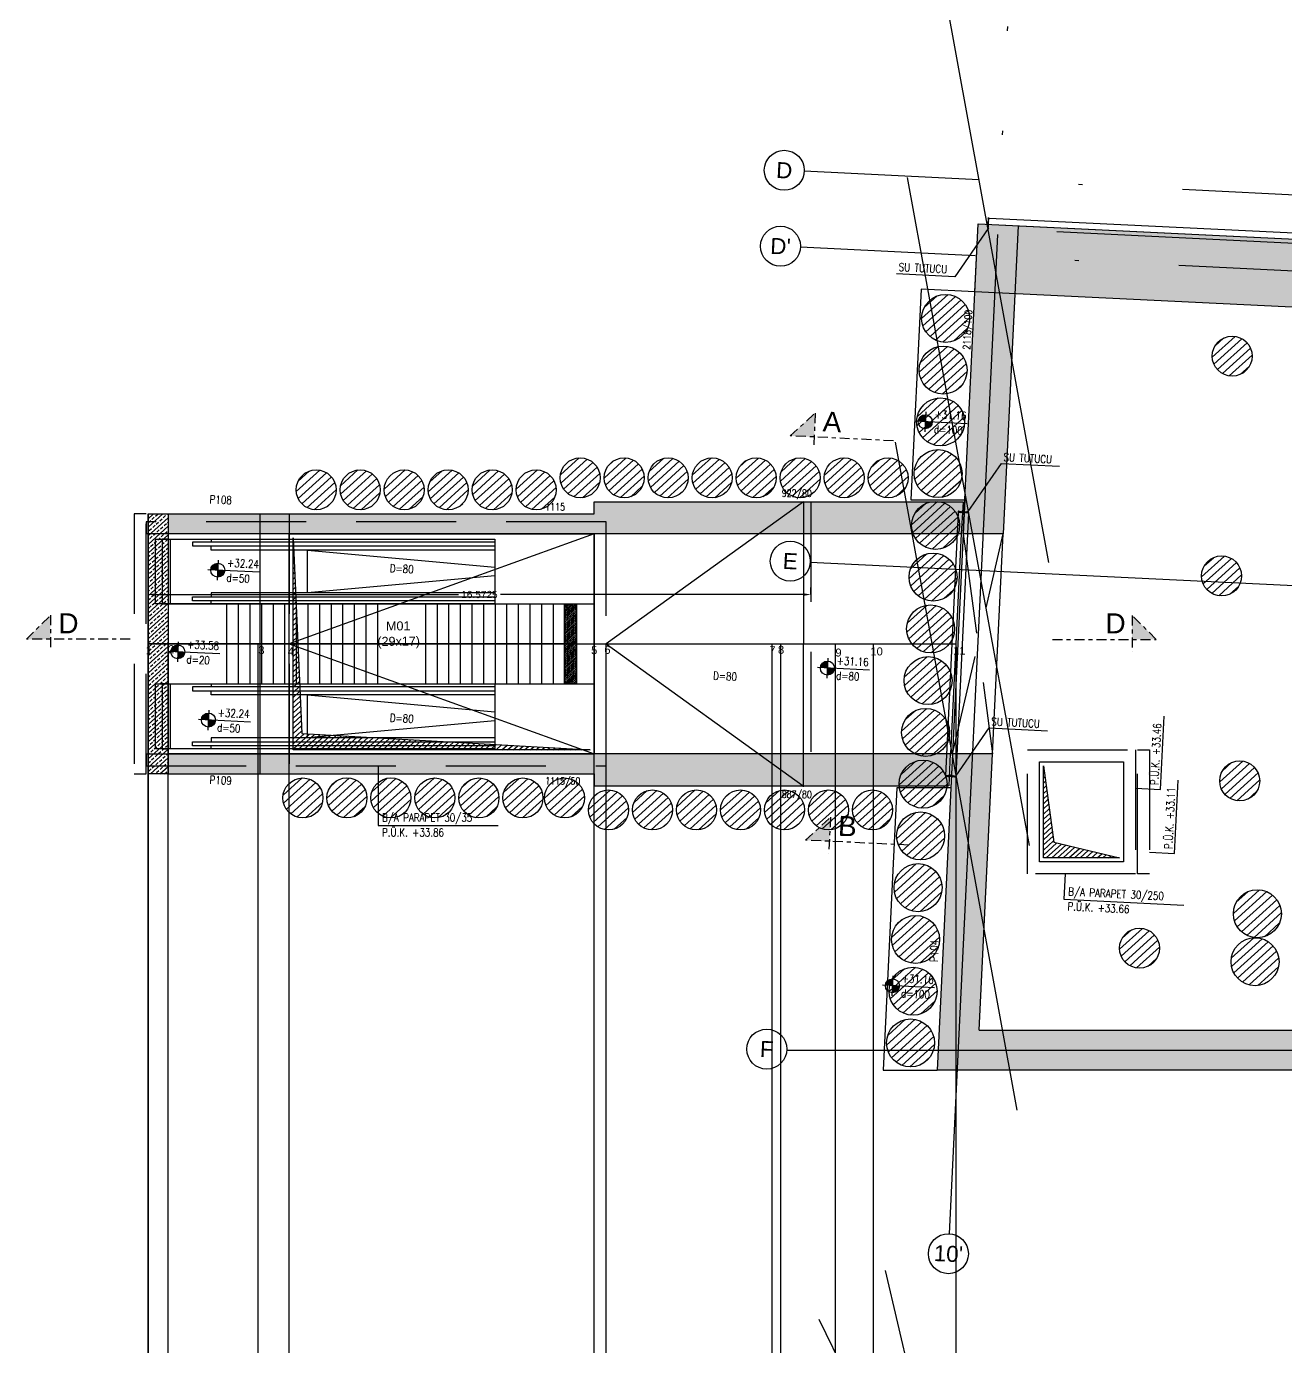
# Model space of a CAD drawing. Header units: millimetres. Extents: x 400392 to 401186, y 4543812 to 4544115.
# Drawn here: x 400717.91 to 400749.39, y 4543838.67 to 4543871.67 of the extents above; entities that cross this region are included whole.
import ezdxf
from ezdxf.enums import TextEntityAlignment as Align

# ---------------------------------------------------------------- set-up
doc = ezdxf.new("R2010")
doc.units = ezdxf.units.MM
for name, pattern in [('AKS', [3, 2.5, -0.25, 0, -0.25]), ('CENTER', [2, 1.25, -0.25, 0.25, -0.25]), ('CONTINU', [0]), ('HIDDEN', [0.375, 0.25, -0.125]), ('UUC-ST-KAL-I05-101-U-000$0$ACAD_ISO05W100', [33, 24, -3, 0, -3, 0, -3])]:
    doc.linetypes.add(name, pattern=pattern)
for name, color, linetype in [('aks prota', 2, 'AKS'), ('boşluk prota', 2, 'Continuous'), ('boşluk taraması prota', 252, 'Continuous'), ('caks prota', 4, 'Continuous'), ('kesit tarama prota', 252, 'Continuous'), ('kiriş prota', 6, 'Continuous'), ('kolon tarama prota', 252, 'Continuous'), ('lperde prota', 4, 'Continuous'), ('merdiven prota', 2, 'Continuous'), ('not prota', 2, 'Continuous'), ('not yazısı prota', 6, 'Continuous'), ('not çizgisi prota', 4, 'Continuous'), ('perde prota', 1, 'Continuous'), ('prt-s-taxis', 7, 'Continuous'), ('skesit prota', 7, 'Continuous'), ('st-s_level (kot)', 6, 'Continuous'), ('st-s_levelmark (kot işareti)', 4, 'Continuous'), ('st_s_ölçü', 4, 'Continuous'), ('taks prota', 7, 'Continuous'), ('tkesit prota', 7, 'Continuous'), ('tnot prota', 4, 'Continuous'), ('tperde prota', 6, 'Continuous'), ('UUC-ST-KAL-I05-101-U-000$0$st_s_su tutucu', 2, 'Continuous'), ('ölçü prota', 4, 'Continuous')]:
    doc.layers.add(name, color=color, linetype=linetype)
for name, color, linetype, lineweight in [('PRT-Geo-Pile_100', 101, 'Continuous', 30), ('PRT-Geo-Pile_120', 101, 'Continuous', 30), ('PRT-Geo-Pile_No.', 151, 'Continuous', 25)]:
    doc.layers.add(name, color=color, linetype=linetype, lineweight=lineweight)
doc.styles.add('Arial', font='Arial.ttf')
doc.styles.add('OLCU', font='romanstw.shx')
doc.styles.add('prt-kd-kot', font='Arial.ttf')
doc.styles.add('PRT-MI-a_Arial', font='Arial.ttf', dxfattribs={"height": 30})
doc.styles.get("Standard").update_dxf_attribs({"font": 'Arial.ttf'})
doc.styles.add('TAKS', font='Arial Unicode.ttf')
doc.styles.add('tkolon', font='romanstw.shx')
doc.styles.add('TNOT', font='romanstw.shx', dxfattribs={"width": 0.8, "height": 250})
doc.styles.add('TSIMPLEX', font='romanstw.shx')
doc.dimstyles.new('1-50', dxfattribs={"dimtxt": 10, "dimasz": 4, "dimexe": 4, "dimexo": 8, "dimgap": 4, "dimtad": 1, "dimdec": 1, "dimrnd": 0.05, "dimzin": 9, "dimdsep": 46, "dimtxsty": 'OLCU', "dimblk1": 'OBLIQUE', "dimblk2": 'OBLIQUE', "dimsah": 1, "dimcen": 2, "dimdle": 4, "dimclrd": 4, "dimclre": 4, "dimclrt": 3, "dimadec": 1, "dimazin": 0, "dimtfac": 1, "dimtdec": 1, "dimtix": 1, "dimtmove": 2, "dimatfit": 3, "dimldrblk": 'OBLIQUE', "dimfxl": 1, "dimtvp": 1, "dimtolj": 1, "dimtzin": 1, "dimarcsym": 0})
doc.dimstyles.get("Standard").update_dxf_attribs({"dimtxt": 0.18, "dimasz": 0.18, "dimexe": 0.18, "dimexo": 0.0625, "dimgap": 0.09, "dimtad": 0, "dimtih": 1, "dimtoh": 1, "dimdec": 4, "dimzin": 0, "dimdsep": 46, "dimtxsty": 'Standard', "dimcen": 0.09, "dimadec": 0, "dimazin": 0, "dimtfac": 1, "dimtdec": 4, "dimtofl": 0, "dimtmove": 0, "dimatfit": 3, "dimfxl": 1, "dimtolj": 1, "dimtzin": 0, "dimarcsym": 0})
pattern_1 = [(42.2243, (398848.73143, 4543549.01987), (-0.0640113066, 0.070534496), [])]
pattern_2 = [(42.2243, (398848.73143, 4543549.01987), (-0.106685511, 0.117557493), []), (42.2243, (398848.84355, 4543549.01443), (-0.106685511, 0.117557493), [0.079375, -0.0396875])]

# ---------------------------------------------------------------- blocks, each defined once
blk = doc.blocks.new('A$C5FA63770')
at = {"color": 253}
blk.add_lwpolyline([(-574.4, 260.9), (-574.4, 98.9)], dxfattribs=at)
at = {"layer": 'st_s_ölçü', "color": 252, "ltscale": 0.1}
blk.add_line((236, 98.9), (236, 260.9), dxfattribs=at)
for points in [[(-574.4, 98.9), (274, 98.9), (274, 260.9), (-574.4, 260.9)], [(-574.4, 253.4), (181.3, 253.4), (181.3, 243.7), (-574.4, 243.7)], [(-574.4, 233.4), (134.3, 233.4), (134.3, 243.7)], [(-574.4, 168.9), (-105.9, 126.4), (-105.9, 233.4), (-574.4, 190.9)], [(134.3, 260.9), (134.3, 253.4)], [(-574.4, 126.4), (134.3, 126.4), (134.3, 116.2)], [(-574.4, 106.4), (181.3, 106.4), (181.3, 116.2), (-574.4, 116.2)], [(134.3, 98.9), (134.3, 106.4)]]:
    blk.add_lwpolyline(points, dxfattribs=at)
blk = doc.blocks.new('Stair_Anotation')
at = {"color": 0, "style": 'PRT-MI-a_Arial'}
blk.add_attdef('M.ADI', text='', height=0.2, dxfattribs=at).set_placement((0, 0), align=Align.BOTTOM_CENTER)
blk.add_attdef('BAS.SAYI-(EN-RIHT)', text='', height=0.2, dxfattribs=at).set_placement((0, -0.08), align=Align.TOP_CENTER)
blk = doc.blocks.new('PLAN_KOT')
at = {"layer": 'st-s_levelmark (kot işareti)'}
h = blk.add_hatch(color=256, dxfattribs=at)
h.paths.add_polyline_path([(0, 17.5, 0.414214), (-17.5, 0), (0, 0)])
h.paths.add_polyline_path([(17.5, 0), (0, 0), (0, -17.5, 0.414214)])
for p, q in [((105, 0), (-25, 0)), ((0, 25), (0, -25))]:
    blk.add_line(p, q, dxfattribs=at)
blk.add_circle((0, 0), 17.5, dxfattribs=at)
at = {"layer": 'st-s_level (kot)', "color": 6, "style": 'OLCU', "width": 0.8}
for tag, p in [('KOT', (22.7, 9.8)), ('DÖŞEME_KALINLIĞI', (22.7, -27.6))]:
    blk.add_attdef(tag, p, '', height=20, dxfattribs=at)
blk = doc.blocks.new('_Oblique')
at = {"layer": 'st_s_ölçü', "lineweight": -2}
blk.add_line((-0.5, -0.5), (0.5, 0.5), dxfattribs=at)
blk = doc.blocks.new('*U135')
at = {"layer": 'PRT-Geo-Pile_100'}
blk.add_circle((0, 0), 0.5, dxfattribs=at)
at = {"layer": 'PRT-Geo-Pile_No.', "style": 'prt-kd-kot'}
blk.add_attdef('Kazık_No:', text='', height=0.25, rotation=90, dxfattribs=at).set_placement((-0.219, -0.769), align=Align.MIDDLE_LEFT)
blk = doc.blocks.new('*U134')
at = {"layer": 'PRT-Geo-Pile_100'}
blk.add_circle((0, 0), 0.5, dxfattribs=at)
at = {"layer": 'PRT-Geo-Pile_No.', "style": 'prt-kd-kot'}
blk.add_attdef('Kazık_No:', text='', height=0.25, rotation=90, dxfattribs=at).set_placement((0, 0.652), align=Align.MIDDLE_LEFT)
blk = doc.blocks.new('*U132')
at = {"layer": 'PRT-Geo-Pile_120'}
blk.add_circle((0, 0), 0.6, dxfattribs=at)
at = {"layer": 'PRT-Geo-Pile_No.', "style": 'prt-kd-kot'}
blk.add_attdef('Kazık_No:', text='', height=0.25, rotation=90, dxfattribs=at).set_placement((-0.219, -0.769), align=Align.MIDDLE_LEFT)
blk = doc.blocks.new('*U136')
at = {"layer": 'PRT-Geo-Pile_100'}
blk.add_circle((0, 0), 0.5, dxfattribs=at)
at = {"layer": 'PRT-Geo-Pile_No.', "style": 'prt-kd-kot'}
blk.add_attdef('Kazık_No:', text='', height=0.25, rotation=90, dxfattribs=at).set_placement((-0.219, -0.769), align=Align.MIDDLE_LEFT)
blk = doc.blocks.new('*U137')
at = {"layer": 'PRT-Geo-Pile_120'}
blk.add_circle((0, 0), 0.6, dxfattribs=at)
at = {"layer": 'PRT-Geo-Pile_No.', "style": 'prt-kd-kot'}
blk.add_attdef('Kazık_No:', text='', height=0.25, rotation=90, dxfattribs=at).set_placement((-0.219, -0.769), align=Align.MIDDLE_LEFT)
blk = doc.blocks.new('kazık')
at = {"layer": 'kolon tarama prota', "transparency": 33554687}
h = blk.add_hatch(dxfattribs=at)
h.set_pattern_fill('ANSI31', color=256, scale=5)
edge = h.paths.add_edge_path()
edge.add_arc((157422.6, 16244.8), 60, 0, 360)
h = blk.add_hatch(dxfattribs=at)
h.set_pattern_fill('ANSI31', color=256, scale=5)
h.set_pattern_definition([(45, (720.1, 847.001), (-11.2253202, 11.2253202), [])])
edge = h.paths.add_edge_path()
edge.add_arc((158142.7, 16185.2), 50, 0, 360)
h = blk.add_hatch(dxfattribs=at)
h.set_pattern_fill('ANSI31', color=256, scale=5)
edge = h.paths.add_edge_path()
edge.add_arc((157422.6, 16115.3), 60, 0, 360)
h = blk.add_hatch(dxfattribs=at)
h.set_pattern_fill('ANSI31', color=256, scale=5)
edge = h.paths.add_edge_path()
edge.add_arc((157422.6, 15985.8), 60, 0, 360)
h = blk.add_hatch(dxfattribs=at)
h.set_pattern_fill('ANSI31', color=256, scale=5)
edge = h.paths.add_edge_path()
edge.add_arc((157422.6, 15856.3), 60, 0, 360)
h = blk.add_hatch(dxfattribs=at)
h.set_pattern_fill('ANSI31', color=256, scale=5)
edge = h.paths.add_edge_path()
edge.add_arc((156968.7, 15823.6), 50, 0, 360)
h = blk.add_hatch(dxfattribs=at)
h.set_pattern_fill('ANSI31', color=256, scale=5)
edge = h.paths.add_edge_path()
edge.add_arc((157078.5, 15828.9), 50, 0, 360)
h = blk.add_hatch(dxfattribs=at)
h.set_pattern_fill('ANSI31', color=256, scale=5)
edge = h.paths.add_edge_path()
edge.add_arc((157188.4, 15834.3), 50, 0, 360)
h = blk.add_hatch(dxfattribs=at)
h.set_pattern_fill('ANSI31', color=256, scale=5)
edge = h.paths.add_edge_path()
edge.add_arc((157298.3, 15839.6), 50, 0, 360)
h = blk.add_hatch(dxfattribs=at)
h.set_pattern_fill('ANSI31', color=256, scale=5)
edge = h.paths.add_edge_path()
edge.add_arc((156529.2, 15802.4), 50, 0, 360)
h = blk.add_hatch(dxfattribs=at)
h.set_pattern_fill('ANSI31', color=256, scale=5)
edge = h.paths.add_edge_path()
edge.add_arc((156639.1, 15807.7), 50, 0, 360)
h = blk.add_hatch(dxfattribs=at)
h.set_pattern_fill('ANSI31', color=256, scale=5)
edge = h.paths.add_edge_path()
edge.add_arc((156748.9, 15813), 50, 0, 360)
h = blk.add_hatch(dxfattribs=at)
h.set_pattern_fill('ANSI31', color=256, scale=5)
edge = h.paths.add_edge_path()
edge.add_arc((156858.8, 15818.3), 50, 0, 360)
h = blk.add_hatch(dxfattribs=at)
h.set_pattern_fill('ANSI31', color=256, scale=5)
edge = h.paths.add_edge_path()
edge.add_arc((156201, 15756.5), 50, 0, 360)
h = blk.add_hatch(dxfattribs=at)
h.set_pattern_fill('ANSI31', color=256, scale=5)
edge = h.paths.add_edge_path()
edge.add_arc((156310.9, 15761.8), 50, 0, 360)
h = blk.add_hatch(dxfattribs=at)
h.set_pattern_fill('ANSI31', color=256, scale=5)
edge = h.paths.add_edge_path()
edge.add_arc((156420.8, 15767.1), 50, 0, 360)
h = blk.add_hatch(dxfattribs=at)
h.set_pattern_fill('ANSI31', color=256, scale=5)
edge = h.paths.add_edge_path()
edge.add_arc((155871.4, 15740.5), 50, 0, 360)
h = blk.add_hatch(dxfattribs=at)
h.set_pattern_fill('ANSI31', color=256, scale=5)
edge = h.paths.add_edge_path()
edge.add_arc((155981.3, 15745.8), 50, 0, 360)
h = blk.add_hatch(dxfattribs=at)
h.set_pattern_fill('ANSI31', color=256, scale=5)
edge = h.paths.add_edge_path()
edge.add_arc((156091.2, 15751.1), 50, 0, 360)
h = blk.add_hatch(dxfattribs=at)
h.set_pattern_fill('ANSI31', color=256, scale=5)
edge = h.paths.add_edge_path()
edge.add_arc((157422.6, 15726.8), 60, 0, 360)
h = blk.add_hatch(dxfattribs=at)
h.set_pattern_fill('ANSI31', color=256, scale=5)
h.set_pattern_definition([(45, (720.1, 297.001), (-11.2253202, 11.2253202), [])])
edge = h.paths.add_edge_path()
edge.add_arc((158142.7, 15635.2), 50, 0, 360)
h = blk.add_hatch(dxfattribs=at)
h.set_pattern_fill('ANSI31', color=256, scale=5)
edge = h.paths.add_edge_path()
edge.add_arc((157422.6, 15597.3), 60, 0, 360)
h = blk.add_hatch(dxfattribs=at)
h.set_pattern_fill('ANSI31', color=256, scale=5)
edge = h.paths.add_edge_path()
edge.add_arc((157422.6, 15467.7), 60, 0, 360)
h = blk.add_hatch(dxfattribs=at)
h.set_pattern_fill('ANSI31', color=256, scale=5)
edge = h.paths.add_edge_path()
edge.add_arc((157422.6, 15338.2), 60, 0, 360)
h = blk.add_hatch(dxfattribs=at)
h.set_pattern_fill('ANSI31', color=256, scale=5)
edge = h.paths.add_edge_path()
edge.add_arc((157422.6, 15208.7), 60, 0, 360)
h = blk.add_hatch(dxfattribs=at)
h.set_pattern_fill('ANSI31', color=256, scale=5)
h.set_pattern_definition([(45, (790.302, -212.56), (-11.2253202, 11.2253202), [])])
edge = h.paths.add_edge_path()
edge.add_arc((158212.9, 15125.7), 50, 0, 360)
h = blk.add_hatch(dxfattribs=at)
h.set_pattern_fill('ANSI31', color=256, scale=5)
edge = h.paths.add_edge_path()
edge.add_arc((157422.6, 15079.2), 60, 0, 360)
h = blk.add_hatch(dxfattribs=at)
h.set_pattern_fill('ANSI31', color=256, scale=5)
edge = h.paths.add_edge_path()
edge.add_arc((156528.8, 15001.4), 50, 0, 360)
h = blk.add_hatch(dxfattribs=at)
h.set_pattern_fill('ANSI31', color=256, scale=5)
edge = h.paths.add_edge_path()
edge.add_arc((157079.6, 14998), 50, 0, 360)
h = blk.add_hatch(dxfattribs=at)
h.set_pattern_fill('ANSI31', color=256, scale=5)
edge = h.paths.add_edge_path()
edge.add_arc((157189.5, 15003.3), 50, 0, 360)
h = blk.add_hatch(dxfattribs=at)
h.set_pattern_fill('ANSI31', color=256, scale=5)
edge = h.paths.add_edge_path()
edge.add_arc((157299.4, 15008.7), 50, 0, 360)
h = blk.add_hatch(dxfattribs=at)
h.set_pattern_fill('ANSI31', color=256, scale=5)
edge = h.paths.add_edge_path()
edge.add_arc((155875.6, 14969.7), 50, 0, 360)
h = blk.add_hatch(dxfattribs=at)
h.set_pattern_fill('ANSI31', color=256, scale=5)
edge = h.paths.add_edge_path()
edge.add_arc((155985.5, 14975.1), 50, 0, 360)
h = blk.add_hatch(dxfattribs=at)
h.set_pattern_fill('ANSI31', color=256, scale=5)
edge = h.paths.add_edge_path()
edge.add_arc((156095.3, 14980.4), 50, 0, 360)
h = blk.add_hatch(dxfattribs=at)
h.set_pattern_fill('ANSI31', color=256, scale=5)
edge = h.paths.add_edge_path()
edge.add_arc((156205.2, 14985.7), 50, 0, 360)
h = blk.add_hatch(dxfattribs=at)
h.set_pattern_fill('ANSI31', color=256, scale=5)
edge = h.paths.add_edge_path()
edge.add_arc((156315.1, 14991), 50, 0, 360)
h = blk.add_hatch(dxfattribs=at)
h.set_pattern_fill('ANSI31', color=256, scale=5)
edge = h.paths.add_edge_path()
edge.add_arc((156425, 14996.3), 50, 0, 360)
h = blk.add_hatch(dxfattribs=at)
h.set_pattern_fill('ANSI31', color=256, scale=5)
edge = h.paths.add_edge_path()
edge.add_arc((156640.2, 14976.7), 50, 0, 360)
h = blk.add_hatch(dxfattribs=at)
h.set_pattern_fill('ANSI31', color=256, scale=5)
edge = h.paths.add_edge_path()
edge.add_arc((156750, 14982.1), 50, 0, 360)
h = blk.add_hatch(dxfattribs=at)
h.set_pattern_fill('ANSI31', color=256, scale=5)
edge = h.paths.add_edge_path()
edge.add_arc((156859.9, 14987.4), 50, 0, 360)
h = blk.add_hatch(dxfattribs=at)
h.set_pattern_fill('ANSI31', color=256, scale=5)
edge = h.paths.add_edge_path()
edge.add_arc((156969.8, 14992.7), 50, 0, 360)
h = blk.add_hatch(dxfattribs=at)
h.set_pattern_fill('ANSI31', color=256, scale=5)
edge = h.paths.add_edge_path()
edge.add_arc((157422.6, 14949.7), 60, 0, 360)
h = blk.add_hatch(dxfattribs=at)
h.set_pattern_fill('ANSI31', color=256, scale=5)
edge = h.paths.add_edge_path()
edge.add_arc((157422.6, 14820.2), 60, 0, 360)
h = blk.add_hatch(dxfattribs=at)
h.set_pattern_fill('ANSI31', color=256, scale=5)
h.set_pattern_definition([(45, (-15044.712, -24416.469), (-11.2253202, 11.2253202), [])])
h.paths.add_polyline_path([(158333, 14796.2, 1), (158213, 14796.2, 1)])
h.paths.add_polyline_path([(158333, 14676.2, 1), (158213, 14676.2, 1)])
h = blk.add_hatch(dxfattribs=at)
h.set_pattern_fill('ANSI31', color=256, scale=5)
edge = h.paths.add_edge_path()
edge.add_arc((157422.6, 14690.6), 60, 0, 360)
h = blk.add_hatch(dxfattribs=at)
h.set_pattern_fill('ANSI31', color=256, scale=5)
h.set_pattern_definition([(45, (560.272, -642.368), (-11.2253202, 11.2253202), [])])
edge = h.paths.add_edge_path()
edge.add_arc((157982.9, 14695.9), 50, 0, 360)
h = blk.add_hatch(dxfattribs=at)
h.set_pattern_fill('ANSI31', color=256, scale=5)
edge = h.paths.add_edge_path()
edge.add_arc((157422.6, 14561.1), 60, 0, 360)
h = blk.add_hatch(dxfattribs=at)
h.set_pattern_fill('ANSI31', color=256, scale=5)
edge = h.paths.add_edge_path()
edge.add_arc((157422.6, 14431.6), 60, 0, 360)
for name, p, xscale, yscale, zscale, rotation in [('*U132', (157422.6, 16244.8), 100, 100, 100, 270.0012000308424), ('*U136', (158142.7, 16185.2), 100.0000000000001, 100.0000000000001, 100.0000000000001, 270.0012000308424), ('*U132', (157422.6, 16115.3), 100, 100, 100, 270.0012000308424), ('*U132', (157422.6, 15985.8), 100, 100, 100, 270.0012000308424), ('*U132', (157422.6, 15856.3), 100, 100, 100, 270.0012000308424), ('*U134', (156968.7, 15823.6), 100, 100, 100, 2.771100030842411), ('*U134', (157078.5, 15828.9), 100, 100, 100, 2.771100030842411), ('*U134', (157188.4, 15834.3), 100, 100, 100, 2.771100030842411), ('*U134', (157298.3, 15839.6), 100, 100, 100, 2.771100030842411), ('*U134', (156529.2, 15802.4), 100, 100, 100, 2.771100030842411), ('*U134', (156639.1, 15807.7), 100, 100, 100, 2.771100030842411), ('*U134', (156748.9, 15813), 100, 100, 100, 2.771100030842411), ('*U134', (156858.8, 15818.3), 100, 100, 100, 2.771100030842411), ('*U134', (156201, 15756.5), 100, 100, 100, 2.771100030842411), ('*U134', (156310.9, 15761.8), 100, 100, 100, 2.771100030842411), ('*U134', (156420.8, 15767.1), 100, 100, 100, 2.771100030842411), ('*U134', (155871.4, 15740.5), 100, 100, 100, 2.771100030842411), ('*U134', (155981.3, 15745.8), 100, 100, 100, 2.771100030842411), ('*U134', (156091.2, 15751.1), 100, 100, 100, 2.771100030842411), ('*U132', (157422.6, 15726.8), 100, 100, 100, 270.0012000308424), ('*U136', (158142.7, 15635.2), 100.0000000000001, 100.0000000000001, 100.0000000000001, 270.0012000308424), ('*U132', (157422.6, 15597.3), 100, 100, 100, 270.0012000308424), ('*U132', (157422.6, 15467.7), 100, 100, 100, 270.0012000308424), ('*U132', (157422.6, 15338.2), 100, 100, 100, 270.0012000308424), ('*U132', (157422.6, 15208.7), 100, 100, 100, 270.0012000308424), ('*U136', (158212.9, 15125.7), 100.0000000000001, 100.0000000000001, 100.0000000000001, 270.0012000308424), ('*U132', (157422.6, 15079.2), 100, 100, 100, 270.0012000308424), ('*U135', (156425, 14996.3), 99.99999999999999, 99.99999999999999, 99.99999999999999, 2.773500038880132), ('*U135', (156528.8, 15001.4), 99.99999999999999, 99.99999999999999, 99.99999999999999, 3.078684494750528), ('*U135', (157079.6, 14998), 99.99999999999999, 99.99999999999999, 99.99999999999999, 2.773500030842382), ('*U135', (157189.5, 15003.3), 99.99999999999999, 99.99999999999999, 99.99999999999999, 2.773500030842382), ('*U135', (157299.4, 15008.7), 99.99999999999999, 99.99999999999999, 99.99999999999999, 2.773500030842382), ('*U135', (155875.6, 14969.7), 99.99999999999999, 99.99999999999999, 99.99999999999999, 2.773500038880132), ('*U135', (155985.5, 14975.1), 99.99999999999999, 99.99999999999999, 99.99999999999999, 2.773500038880132), ('*U135', (156095.3, 14980.4), 99.99999999999999, 99.99999999999999, 99.99999999999999, 2.773500038880132), ('*U135', (156205.2, 14985.7), 99.99999999999999, 99.99999999999999, 99.99999999999999, 2.773500038880132), ('*U135', (156315.1, 14991), 99.99999999999999, 99.99999999999999, 99.99999999999999, 2.773500038880132), ('*U135', (156640.2, 14976.7), 99.99999999999999, 99.99999999999999, 99.99999999999999, 2.773500030842382), ('*U135', (156750, 14982.1), 99.99999999999999, 99.99999999999999, 99.99999999999999, 2.773500030842382), ('*U135', (156859.9, 14987.4), 99.99999999999999, 99.99999999999999, 99.99999999999999, 2.773500030842382), ('*U135', (156969.8, 14992.7), 99.99999999999999, 99.99999999999999, 99.99999999999999, 2.773500030842382), ('*U132', (157422.6, 14949.7), 100, 100, 100, 270.0012000308424), ('*U132', (157422.6, 14820.2), 100, 100, 100, 270.0012000308424), ('*U132', (157422.6, 14690.6), 100, 100, 100, 270.0012000308424), ('*U136', (157982.9, 14695.9), 100.0000000000001, 100.0000000000001, 100.0000000000001, 270.0012000308424), ('*U132', (157422.6, 14561.1), 100, 100, 100, 270.0012000308424), ('*U132', (157422.6, 14431.6), 100, 100, 100, 270.0012000308424)]:
    blk.add_blockref(name, p, dxfattribs=dict(at, xscale=xscale, yscale=yscale, zscale=zscale, rotation=rotation))
at = {"layer": 'PRT-Geo-Pile_100', "xscale": 100.0000000000001, "yscale": 100.0000000000001, "zscale": 100.0000000000001, "rotation": 270.0012000308424}
for p in [(158273, 14796.2), (158273, 14676.2)]:
    blk.add_blockref('*U137', p, dxfattribs=at)
blk = doc.blocks.new('*D141')
at = {"color": 0, "lineweight": -2, "transparency": 16777216}
for p, q in [((400720.954, 4543857.48), (400720.954, 4543857.649)), ((400721.134, 4543857.469), (400728.714, 4543857.469)), ((400737.346, 4543857.469), (400729.766, 4543857.469)), ((400737.526, 4543857.479), (400737.526, 4543857.649))]:
    blk.add_line(p, q, dxfattribs=at)
at = {"color": 0, "transparency": 16777216}
for points in [[(400721.134, 4543857.499), (400721.134, 4543857.439), (400720.954, 4543857.469)], [(400737.346, 4543857.499), (400737.346, 4543857.439), (400737.526, 4543857.469)]]:
    blk.add_solid(points, dxfattribs=at)
at = {"layer": 'Defpoints', "color": 0, "transparency": 16777216}
for p in [(400720.954, 4543857.469), (400720.954, 4543857.417), (400737.526, 4543857.417)]:
    blk.add_point(p, dxfattribs=at)
at = {"color": 0, "transparency": 16777216, "insert": (400729.24, 4543857.469), "char_height": 0.18, "attachment_point": 5}
blk.add_mtext('\\A1;16.5725', dxfattribs=at)

msp = doc.modelspace()

# ---------------------------------------------------------------- hatches: boundary and pattern name
at = {"layer": 'boşluk taraması prota', "ltscale": 2}
h = msp.add_hatch(dxfattribs=at)
h.set_pattern_fill('ANSI31', color=256, scale=0.03, angle=-2.7757, style=0)
h.set_pattern_definition(pattern_1)
h.paths.add_polyline_path([(400724.58105, 4543858.88633), (400724.80074, 4543853.99408), (400732.00636, 4543853.58544), (400724.58063, 4543853.58573)])
h = msp.add_hatch(dxfattribs=at)
h.set_pattern_fill('ANSI31', color=256, scale=0.03, angle=-2.7757, style=0)
h.set_pattern_definition(pattern_1)
h.paths.add_polyline_path([(400743.33873, 4543853.185), (400743.60115, 4543851.27872), (400745.23864, 4543850.88493), (400743.33864, 4543850.885)])
at = {"layer": 'kesit tarama prota'}
h = msp.add_hatch(color=256, dxfattribs=at)
h.dxf.hatch_style = 1
h.paths.add_polyline_path([(400737.63541, 4543862.00638), (400737.00706, 4543861.43614), (400737.60636, 4543861.40709)])
h = msp.add_hatch(dxfattribs=at)
h.set_pattern_fill('ANSI33', color=253, scale=0.025, angle=-2.7757)
h.set_pattern_definition(pattern_2)
h.paths.add_polyline_path([(400721.45385, 4543859.48674), (400721.45361, 4543852.98585), (400720.95361, 4543852.98587), (400720.95385, 4543859.48676)])
h = msp.add_hatch(dxfattribs=at)
h.set_pattern_fill('ANSI33', color=253, scale=0.025, angle=-2.7757)
h.set_pattern_definition(pattern_2)
h.paths.add_polyline_path([(400731.66797, 4543857.2363), (400731.6679, 4543855.23634), (400731.3679, 4543855.23635), (400731.36797, 4543857.23631)])
h = msp.add_hatch(color=256, dxfattribs=at)
h.dxf.hatch_style = 1
h.paths.add_polyline_path([(400718.51321, 4543856.95035), (400717.91319, 4543856.35037), (400718.51319, 4543856.35035)])
h = msp.add_hatch(color=256, dxfattribs=at)
h.dxf.hatch_style = 1
h.paths.add_polyline_path([(400745.55754, 4543856.94931), (400746.15752, 4543856.34929), (400745.55752, 4543856.34931)])
h = msp.add_hatch(color=256, dxfattribs=at)
h.dxf.hatch_style = 1
h.paths.add_polyline_path([(400738.01767, 4543851.90153), (400737.38931, 4543851.33129), (400737.98861, 4543851.30223)])
at = {"layer": 'kolon tarama prota'}
h = msp.add_hatch(color=256, dxfattribs=at)
h.dxf.hatch_style = 1
h.paths.add_polyline_path([(400742.71051, 4543866.68739), (400741.71143, 4543866.73582), (400741.3358, 4543858.98487), (400742.33707, 4543858.98479)], flags=17)
at = {"layer": 'kolon tarama prota', "transparency": 33554687}
h = msp.add_hatch(dxfattribs=at)
h.set_pattern_fill('DOTS', color=2, scale=0.1, angle=-2.7757)
h.set_pattern_definition([(357.2243, (398848.73143, 4543549.01987), (0.086969527, 0.154719923), [0, -0.15875])])
h.paths.add_polyline_path([(400741.71147, 4543866.73584), (400767.91966, 4543865.46516), (400767.83732, 4543863.76717), (400741.62912, 4543865.03785)])
at = {"layer": 'kolon tarama prota'}
h = msp.add_hatch(color=256, dxfattribs=at)
h.dxf.hatch_style = 1
h.paths.add_polyline_path([(400742.07042, 4543853.48505), (400741.06905, 4543853.48509), (400740.68586, 4543845.58352), (400766.95565, 4543845.58252), (400767.91964, 4543865.46517), (400766.92082, 4543865.5136), (400766.00298, 4543846.58255), (400741.73582, 4543846.58348)])
h = msp.add_hatch(color=256, dxfattribs=at)
h.dxf.hatch_style = 1
h.paths.add_polyline_path([(400741.33419, 4543859.78487), (400732.10691, 4543859.78561), (400732.1054, 4543859.48586), (400721.45385, 4543859.48674), (400721.45383, 4543858.98645), (400741.28572, 4543858.98488)])
h = msp.add_hatch(dxfattribs=at)
h.set_pattern_fill('ANSI31', color=256, scale=0.01, angle=-2.7757)
h.set_pattern_definition([(42.2243, (398848.731427, 4543549.019868), (-0.0213371022, 0.02351149866), [])])
h.paths.add_polyline_path([(400731.66797, 4543857.2363), (400731.6679, 4543855.23634), (400731.3679, 4543855.23635), (400731.36797, 4543857.23631)])
h = msp.add_hatch(color=256, dxfattribs=at)
h.dxf.hatch_style = 1
h.paths.add_polyline_path([(400741.01898, 4543853.48509), (400721.45363, 4543853.48585), (400721.45361, 4543852.98585), (400732.10667, 4543852.98544), (400732.10665, 4543852.68544), (400740.98019, 4543852.6851)])

# ---------------------------------------------------------------- linework, layer by layer
for p, q in [((400720.95385, 4543859.48676), (400720.95385, 4543833.18078)), ((400720.95385, 4543833.18078), (400720.95385, 4543857.86474)), ((400731.66793, 4543856.23632), (400720.95373, 4543856.23631)), ((400720.95373, 4543856.23631), (400741.15803, 4543856.23631)), ((400720.95385, 4543856.23631), (400741.15803, 4543856.23631)), ((400721.45385, 4543833.83078), (400721.45385, 4543856.23631)), ((400723.71133, 4543833.18078), (400723.71133, 4543856.23631)), ((400724.48102, 4543833.83078), (400724.48102, 4543856.23631)), ((400732.10659, 4543834.35657), (400732.10659, 4543856.23631)), ((400732.40659, 4543835.10801), (400732.40659, 4543856.23631)), ((400736.56176, 4543831.74578), (400736.56176, 4543856.23631)), ((400736.77889, 4543832.54578), (400736.77889, 4543856.23631)), ((400738.13883, 4543824.72335), (400738.13883, 4543856.23631)), ((400739.08927, 4543825.2674), (400739.08927, 4543856.23631)), ((400741.15803, 4543823.19578), (400741.15803, 4543856.23631))]:
    msp.add_line(p, q)
at = {"layer": 'aks prota', "ltscale": 10}
for p, q in [((400740.98818, 4543841.49325), (400742.4512, 4543871.6692)), ((400771.78715, 4543866.37895), (400737.36069, 4543868.04805)), ((400771.69514, 4543864.48118), (400737.26668, 4543866.15038))]:
    msp.add_line(p, q, dxfattribs=at)
for points in [[(400737.51016, 4543858.27935), (400771.315, 4543856.64039)], [(400736.92372, 4543846.08367), (400770.80796, 4543846.08237)]]:
    msp.add_lwpolyline(points, dxfattribs=at)
at = {"layer": 'boşluk prota', "ltscale": 0.05}
for points in [[(400724.58105, 4543858.88633), (400724.80074, 4543853.99408), (400732.00636, 4543853.58544), (400724.58063, 4543853.58573)], [(400743.33873, 4543853.185), (400743.60115, 4543851.27872), (400745.23864, 4543850.88493), (400743.33864, 4543850.885)]]:
    msp.add_lwpolyline(points, close=True, dxfattribs=at)
at = {"layer": 'caks prota', "ltscale": 0.05}
for centre in [(400736.86128, 4543868.07227), (400736.76727, 4543866.17459), (400737.01074, 4543858.30357), (400736.4243, 4543846.10788), (400740.96401, 4543840.99471)]:
    msp.add_circle(centre, 0.5, dxfattribs=at)
at = {"layer": 'kiriş prota'}
for p, q in [((400737.33786, 4543859.78519), (400737.33758, 4543852.66613)), ((400723.75198, 4543859.48652), (400723.75173, 4543852.98576))]:
    msp.add_line(p, q, dxfattribs=at)
at = {"layer": 'kiriş prota', "linetype": 'HIDDEN', "ltscale": 10}
for p, q in [((400737.5264, 4543859.78521), (400737.52612, 4543852.68523)), ((400724.48085, 4543859.48649), (400724.4806, 4543852.98573))]:
    msp.add_line(p, q, dxfattribs=at)
at = {"layer": 'kiriş prota'}
msp.add_lwpolyline([(400741.71147, 4543866.73584), (400767.91966, 4543865.46516), (400767.83732, 4543863.76717), (400741.62912, 4543865.03785)], close=True, dxfattribs=at)
for points in [[(400741.62936, 4543865.03783), (400740.28095, 4543865.10321), (400740.02553, 4543859.83498), (400741.37699, 4543859.83487), (400741.02783, 4543852.63504), (400739.67646, 4543852.63515), (400739.33458, 4543845.58358), (400740.68614, 4543845.58352)], [(400720.90363, 4543853.48587), (400732.10636, 4543853.48544), (400732.10657, 4543858.98604), (400720.90383, 4543858.98647)], [(400724.48083, 4543858.98634), (400732.10657, 4543858.98604), (400732.10636, 4543853.48544), (400724.48062, 4543853.48573), (400724.48106, 4543858.98621)], [(400741.28572, 4543858.98488), (400741.01899, 4543853.48509)], [(400741.33577, 4543858.98487), (400741.06905, 4543853.48509)], [(400742.07021, 4543853.48505), (400742.33693, 4543858.98479)], [(400721.45376, 4543857.23669), (400732.1065, 4543857.23628)], [(400721.45369, 4543855.23673), (400732.10643, 4543855.23632)], [(400743.23874, 4543853.28501), (400745.33874, 4543853.28493), (400745.33864, 4543850.78493), (400743.23864, 4543850.78501), (400743.23874, 4543853.28501)]]:
    msp.add_lwpolyline(points, dxfattribs=at)
at = {"layer": 'kiriş prota', "linetype": 'HIDDEN', "ltscale": 10}
for points in [[(400720.60385, 4543859.48651), (400720.60361, 4543852.98588), (400720.90361, 4543852.98587), (400720.90385, 4543859.4865)], [(400742.93875, 4543853.58502), (400745.63875, 4543853.58492), (400745.63863, 4543850.48492), (400742.93863, 4543850.48502)], [(400745.68875, 4543853.58491), (400745.98875, 4543853.5849), (400745.98863, 4543850.4849), (400745.68863, 4543850.48491)]]:
    msp.add_lwpolyline(points, close=True, dxfattribs=at)
msp.add_lwpolyline([(400720.90363, 4543853.48587), (400720.90362, 4543853.18587), (400732.40635, 4543853.18542), (400732.40658, 4543859.28603), (400720.90384, 4543859.28647), (400720.90383, 4543858.98647)], dxfattribs=at)
at = {"layer": 'merdiven prota', "linetype": 'HIDDEN', "ltscale": 10}
for p, q in [((400722.92781, 4543855.23661), (400722.92789, 4543857.23657)), ((400723.21781, 4543855.23659), (400723.21789, 4543857.23655)), ((400723.50781, 4543855.23658), (400723.50789, 4543857.23654)), ((400723.79781, 4543855.23657), (400723.79789, 4543857.23653)), ((400724.08781, 4543855.23656), (400724.08789, 4543857.23652)), ((400724.37781, 4543855.23654), (400724.37789, 4543857.23651)), ((400724.66781, 4543855.23653), (400724.66789, 4543857.23649)), ((400724.95781, 4543855.23652), (400724.95789, 4543857.23648)), ((400725.24781, 4543855.23651), (400725.24789, 4543857.23647)), ((400725.53781, 4543855.2365), (400725.53789, 4543857.23646)), ((400725.82781, 4543855.23649), (400725.82789, 4543857.23645)), ((400726.11781, 4543855.23648), (400726.11789, 4543857.23644)), ((400726.40781, 4543855.23647), (400726.40789, 4543857.23643)), ((400726.69781, 4543855.23631), (400726.69789, 4543857.23627)), ((400727.89781, 4543855.23622), (400727.89789, 4543857.23618)), ((400728.18781, 4543855.2364), (400728.18789, 4543857.23636)), ((400728.47781, 4543855.23639), (400728.47789, 4543857.23635)), ((400728.76781, 4543855.23638), (400728.76789, 4543857.23634)), ((400729.05781, 4543855.23636), (400729.05789, 4543857.23633)), ((400729.34781, 4543855.23635), (400729.34789, 4543857.23631)), ((400729.63781, 4543855.23634), (400729.63789, 4543857.2363)), ((400729.92781, 4543855.23619), (400729.92789, 4543857.23615)), ((400730.21781, 4543855.23632), (400730.21789, 4543857.23628)), ((400730.50781, 4543855.23631), (400730.50789, 4543857.23627)), ((400730.79781, 4543855.2363), (400730.79789, 4543857.23626)), ((400731.08781, 4543855.23629), (400731.08789, 4543857.23625)), ((400731.37781, 4543855.23628), (400731.37789, 4543857.23624)), ((400731.66781, 4543855.23626), (400731.66789, 4543857.23623))]:
    msp.add_line(p, q, dxfattribs=at)
at = {"layer": 'merdiven prota', "color": 4}
msp.add_lwpolyline([(400737.33786, 4543859.78522), (400732.40646, 4543856.23573), (400737.33759, 4543852.68524)], dxfattribs=at)
at = {"layer": 'merdiven prota', "linetype": 'HIDDEN', "ltscale": 10}
for points in [[(400721.45383, 4543858.85669), (400721.30886, 4543858.8567), (400721.30873, 4543857.2367), (400721.45376, 4543857.2367)], [(400741.33577, 4543858.98487), (400742.07021, 4543853.48505), (400741.06905, 4543853.48509), (400742.33693, 4543858.98479), (400741.33577, 4543858.98487)], [(400721.45369, 4543855.23673), (400721.30857, 4543855.23674), (400721.30844, 4543853.61674), (400721.45362, 4543853.61673)]]:
    msp.add_lwpolyline(points, dxfattribs=at)
at = {"layer": 'not prota', "ltscale": 0.1}
for points in [[(400745.63871, 4543852.62669), (400746.27132, 4543852.59601), (400746.36005, 4543854.42603)], [(400726.70478, 4543853.18564), (400726.70472, 4543851.69415), (400729.70472, 4543851.69403)], [(400745.98865, 4543851.02677), (400746.62126, 4543850.9961), (400746.70999, 4543852.82611)], [(400743.88205, 4543850.48498), (400743.85138, 4543849.85237), (400746.84786, 4543849.70709)]]:
    msp.add_lwpolyline(points, dxfattribs=at)
at = {"layer": 'perde prota'}
for p, q in [((400741.73582, 4543846.58348), (400766.00298, 4543846.58255)), ((400766.95565, 4543845.58252), (400740.68586, 4543845.58352))]:
    msp.add_line(p, q, dxfattribs=at)
for points in [[(400742.71051, 4543866.68739), (400742.33707, 4543858.98479), (400741.3358, 4543858.98487), (400741.71143, 4543866.73582), (400742.91008, 4543866.67771)], [(400742.91008, 4543866.67771), (400766.72105, 4543865.52328)], [(400721.45385, 4543859.48674), (400732.1054, 4543859.48586), (400732.10691, 4543859.78561), (400741.33419, 4543859.78487), (400741.28572, 4543858.98488), (400721.45383, 4543858.98645)], [(400740.98019, 4543852.68504), (400741.01898, 4543853.48509), (400721.45362, 4543853.48585)], [(400741.73582, 4543846.58348), (400742.07042, 4543853.48505), (400741.06905, 4543853.48509), (400740.68586, 4543845.58352)], [(400721.45361, 4543852.98585), (400732.10667, 4543852.98544), (400732.10665, 4543852.68544), (400740.97051, 4543852.6851)]]:
    msp.add_lwpolyline(points, dxfattribs=at)
at = {"layer": 'perde prota', "color": 5}
msp.add_lwpolyline([(400721.45385, 4543859.48674), (400721.45361, 4543852.98585), (400720.95361, 4543852.98587), (400720.95385, 4543859.48676)], close=True, dxfattribs=at)
msp.add_lwpolyline([(400731.66797, 4543857.2363), (400731.6679, 4543855.23634), (400731.3679, 4543855.23635), (400731.36797, 4543857.23631), (400731.66797, 4543857.2363)], dxfattribs=at)
at = {"layer": 'skesit prota', "linetype": 'CENTER', "ltscale": 0.2}
for p, q in [((400737.00706, 4543861.43614), (400737.63541, 4543862.00638)), ((400737.63541, 4543862.00638), (400737.59183, 4543861.10744)), ((400717.91319, 4543856.35037), (400718.51321, 4543856.95035)), ((400718.51321, 4543856.95035), (400718.51318, 4543856.05035)), ((400745.55754, 4543856.94931), (400745.55751, 4543856.04931)), ((400746.15752, 4543856.34929), (400745.55754, 4543856.94931)), ((400737.38931, 4543851.33129), (400738.01767, 4543851.90153)), ((400738.01767, 4543851.90153), (400737.97408, 4543851.00258))]:
    msp.add_line(p, q, dxfattribs=at)
for points in [[(400739.59456, 4543861.31069), (400737.00706, 4543861.43614)], [(400720.50373, 4543856.35027), (400717.91319, 4543856.35037)], [(400743.56698, 4543856.34939), (400746.15752, 4543856.34929)], [(400739.97682, 4543851.20584), (400737.38931, 4543851.33129)]]:
    msp.add_lwpolyline(points, dxfattribs=at)
at = {"layer": 'UUC-ST-KAL-I05-101-U-000$0$st_s_su tutucu', "linetype": 'UUC-ST-KAL-I05-101-U-000$0$ACAD_ISO05W100', "ltscale": 0.05}
for points in [[(400741.94112, 4543866.72954, -0.57735027), (400741.93859, 4543866.73117), (400741.94029, 4543866.76614, -0.57735027), (400741.94296, 4543866.76751), (400741.96287, 4543866.75469, 0.57735027), (400741.96554, 4543866.75606), (400741.96776, 4543866.80185), (400741.97361, 4543866.80156), (400741.97381, 4543866.80568), (400741.96796, 4543866.80596), (400741.96954, 4543866.83863), (400741.97539, 4543866.83835), (400741.97559, 4543866.84246), (400741.96974, 4543866.84275), (400741.97075, 4543866.8634), (400741.98415, 4543866.87143), (400741.9844, 4543866.87663), (400741.95324, 4543866.87814), (400741.95299, 4543866.87294), (400741.96555, 4543866.86366), (400741.96455, 4543866.843), (400741.95871, 4543866.84328), (400741.95851, 4543866.83917), (400741.96435, 4543866.83888), (400741.96277, 4543866.80621), (400741.95692, 4543866.80649), (400741.95672, 4543866.80238), (400741.96257, 4543866.8021), (400741.96074, 4543866.76431, -0.57735027), (400741.95807, 4543866.76294), (400741.93899, 4543866.77522, 0.57735027), (400741.93633, 4543866.77384), (400741.9339, 4543866.72388, 0.57735027), (400741.93643, 4543866.72226), (400741.9566, 4543866.73263, -0.57735027), (400741.95912, 4543866.73101), (400741.95729, 4543866.69322), (400741.95144, 4543866.6935), (400741.95124, 4543866.68939), (400741.95709, 4543866.68911), (400741.9555, 4543866.65643), (400741.94966, 4543866.65672), (400741.94946, 4543866.6526), (400741.95531, 4543866.65232), (400741.9543, 4543866.63166), (400741.9409, 4543866.62364), (400741.94065, 4543866.61844), (400741.97181, 4543866.61693), (400741.97206, 4543866.62212), (400741.9595, 4543866.63141), (400741.9605, 4543866.65207), (400741.96634, 4543866.65179), (400741.96654, 4543866.6559), (400741.9607, 4543866.65618), (400741.96228, 4543866.68886), (400741.96813, 4543866.68857), (400741.96833, 4543866.69269), (400741.96248, 4543866.69297), (400741.9647, 4543866.73875, 0.57735027), (400741.96218, 4543866.74038)], [(400741.31905, 4543859.55028, -0.57735027), (400741.32067, 4543859.55281), (400741.35564, 4543859.55111, -0.57735027), (400741.35702, 4543859.54844), (400741.3442, 4543859.52853, 0.57735027), (400741.34557, 4543859.52586), (400741.39135, 4543859.52364), (400741.39107, 4543859.5178), (400741.39518, 4543859.5176), (400741.39547, 4543859.52344), (400741.42814, 4543859.52186), (400741.42785, 4543859.51601), (400741.43197, 4543859.51581), (400741.43225, 4543859.52166), (400741.45291, 4543859.52066), (400741.46094, 4543859.50725), (400741.46613, 4543859.507), (400741.46764, 4543859.53817), (400741.46245, 4543859.53842), (400741.45316, 4543859.52585), (400741.4325, 4543859.52685), (400741.43279, 4543859.5327), (400741.42867, 4543859.5329), (400741.42839, 4543859.52705), (400741.39572, 4543859.52864), (400741.396, 4543859.53448), (400741.39189, 4543859.53468), (400741.3916, 4543859.52884), (400741.35382, 4543859.53067, -0.57735027), (400741.35245, 4543859.53334), (400741.36472, 4543859.55241, 0.57735027), (400741.36335, 4543859.55508), (400741.31339, 4543859.5575, 0.57735027), (400741.31176, 4543859.55498), (400741.32214, 4543859.53481, -0.57735027), (400741.32051, 4543859.53228), (400741.28273, 4543859.53412), (400741.28301, 4543859.53996), (400741.2789, 4543859.54016), (400741.27861, 4543859.53431), (400741.24594, 4543859.5359), (400741.24622, 4543859.54174), (400741.24211, 4543859.54194), (400741.24183, 4543859.5361), (400741.22117, 4543859.5371), (400741.21314, 4543859.5505), (400741.20795, 4543859.55076), (400741.20644, 4543859.51959), (400741.21163, 4543859.51934), (400741.22092, 4543859.53191), (400741.24158, 4543859.5309), (400741.24129, 4543859.52506), (400741.24541, 4543859.52486), (400741.24569, 4543859.5307), (400741.27836, 4543859.52912), (400741.27808, 4543859.52328), (400741.28219, 4543859.52308), (400741.28248, 4543859.52892), (400741.32826, 4543859.5267, 0.57735027), (400741.32988, 4543859.52923)], [(400741.00321, 4543852.94992, -0.57735027), (400741.00483, 4543852.95244), (400741.0398, 4543852.95075, -0.57735027), (400741.04118, 4543852.94808), (400741.02836, 4543852.92816, 0.57735027), (400741.02973, 4543852.92549), (400741.07551, 4543852.92327), (400741.07523, 4543852.91743), (400741.07934, 4543852.91723), (400741.07963, 4543852.92307), (400741.1123, 4543852.92149), (400741.11201, 4543852.91565), (400741.11613, 4543852.91545), (400741.11641, 4543852.92129), (400741.13707, 4543852.92029), (400741.1451, 4543852.90689), (400741.15029, 4543852.90663), (400741.1518, 4543852.9378), (400741.14661, 4543852.93805), (400741.13732, 4543852.92548), (400741.11666, 4543852.92649), (400741.11695, 4543852.93233), (400741.11283, 4543852.93253), (400741.11255, 4543852.92668), (400741.07988, 4543852.92827), (400741.08016, 4543852.93411), (400741.07605, 4543852.93431), (400741.07576, 4543852.92847), (400741.03798, 4543852.9303, -0.57735027), (400741.0366, 4543852.93297), (400741.04888, 4543852.95204, 0.57735027), (400741.04751, 4543852.95471), (400740.99755, 4543852.95713, 0.57735027), (400740.99592, 4543852.95461), (400741.0063, 4543852.93444, -0.57735027), (400741.00467, 4543852.93191), (400740.96689, 4543852.93375), (400740.96717, 4543852.93959), (400740.96306, 4543852.93979), (400740.96277, 4543852.93395), (400740.9301, 4543852.93553), (400740.93038, 4543852.94138), (400740.92627, 4543852.94157), (400740.92599, 4543852.93573), (400740.90533, 4543852.93673), (400740.8973, 4543852.95014), (400740.89211, 4543852.95039), (400740.8906, 4543852.91922), (400740.89579, 4543852.91897), (400740.90508, 4543852.93154), (400740.92574, 4543852.93054), (400740.92545, 4543852.92469), (400740.92957, 4543852.92449), (400740.92985, 4543852.93034), (400740.96252, 4543852.92875), (400740.96224, 4543852.92291), (400740.96635, 4543852.92271), (400740.96664, 4543852.92855), (400741.01242, 4543852.92633, 0.57735027), (400741.01404, 4543852.92886)]]:
    msp.add_lwpolyline(points, format="xyb", close=True, dxfattribs=at)
at = {"layer": 'UUC-ST-KAL-I05-101-U-000$0$st_s_su tutucu', "linetype": 'UUC-ST-KAL-I05-101-U-000$0$ACAD_ISO05W100'}
for points in [[(400767.64923, 4543865.37263), (400741.97181, 4543866.61693)], [(400741.9844, 4543866.87663), (400767.66182, 4543865.63233)], [(400741.20644, 4543859.51959), (400740.89211, 4543852.95039)], [(400741.46613, 4543859.507), (400741.1518, 4543852.9378)]]:
    msp.add_lwpolyline(points, dxfattribs=at)
at = {"layer": 'ölçü prota'}
msp.add_lwpolyline([(400732.10657, 4543858.98604), (400724.48084, 4543856.23597), (400732.10636, 4543853.48544)], dxfattribs=at)

# ---------------------------------------------------------------- block references
at = {"xscale": -0.01, "yscale": 0.01, "zscale": 0.01, "rotation": 359.9954423236764}
for p in [(400723.87846, 4543856.24746), (400723.87817, 4543852.62749)]:
    msp.add_blockref('A$C5FA63770', p, dxfattribs=at)
at = {"layer": 'PRT-Geo-Pile_100', "xscale": 0.01, "yscale": 0.01, "zscale": 0.01, "rotation": 357.2243}
msp.add_blockref('kazık', (399160.65001, 4543778.3486), dxfattribs=at)
at = {"layer": 'prt-s-taxis'}
ref = msp.add_blockref('Stair_Anotation', (400727.22003, 4543856.50494), dxfattribs=dict(at, xscale=-1.125, yscale=1.125, zscale=1.125, rotation=0.5467615772133527))
ref.add_attrib('M.ADI', 'M01', dxfattribs={"layer": '0', "color": 0, "height": 0.225, "rotation": 0.546762, "style": 'PRT-MI-a_Arial'}).set_placement((400727.21098, 4543856.50485), align=Align.BOTTOM_CENTER)
ref.add_attrib('BAS.SAYI-(EN-RIHT)', '(29x17)', dxfattribs={"layer": '0', "color": 0, "height": 0.225, "rotation": 0.546762, "style": 'PRT-MI-a_Arial'}).set_placement((400727.21905, 4543856.41493), align=Align.TOP_CENTER)
at = {"layer": 'st-s_level (kot)', "linetype": 'CONTINU', "ltscale": 0.1, "xscale": 0.01, "yscale": 0.01, "zscale": 0.01, "rotation": 357.2243}
for p, values in [((400740.38502, 4543861.78771), {'KOT': '+31.16', 'DÖŞEME_KALINLIĞI': 'd=100'}), ((400722.69784, 4543858.07738), {'KOT': '+32.24', 'DÖŞEME_KALINLIĞI': 'd=50'}), ((400721.69902, 4543856.03694), {'KOT': '+33.58', 'DÖŞEME_KALINLIĞI': 'd=20'}), ((400737.93946, 4543855.63081), {'KOT': '+31.16', 'DÖŞEME_KALINLIĞI': 'd=80'}), ((400722.46396, 4543854.33333), {'KOT': '+32.24', 'DÖŞEME_KALINLIĞI': 'd=50'}), ((400739.56528, 4543847.69023), {'KOT': '+31.16', 'DÖŞEME_KALINLIĞI': 'd=100'})]:
    msp.add_blockref('PLAN_KOT', p, dxfattribs=at).add_auto_attribs(values)

# ---------------------------------------------------------------- texts
at = {"color": 2, "char_height": 0.2, "attachment_point": 1, "style": 'Arial'}
for s, insert in [('1', (400720.89608, 4543856.17649)), ('2', (400721.45385, 4543856.20244)), ('3', (400723.71133, 4543856.18018)), ('4', (400724.44619, 4543856.15019)), ('5', (400732.03159, 4543856.1785)), ('6', (400732.36253, 4543856.18753)), ('7', (400736.48676, 4543856.1782)), ('8', (400736.70389, 4543856.18816)), ('9', (400738.13883, 4543856.11911)), ('10', (400739.01427, 4543856.14765)), ('11', (400741.08303, 4543856.16844))]:
    msp.add_mtext_dynamic_manual_height_columns(s, width=3.5609829, gutter_width=1, heights=[0], dxfattribs=dict(at, insert=insert))
at = {"layer": 'lperde prota', "style": 'tkolon', "width": 0.8}
for s, rotation, p in [('2118/100', 86.863815, (400741.41576, 4543863.58923)), ('922/80', 359.647235, (400736.79814, 4543860.00417)), ('1115', 359.647235, (400730.88637, 4543859.6642)), ('1115/50', 359.647235, (400730.88613, 4543852.81191)), ('887/80', 359.647235, (400736.79788, 4543852.4766))]:
    msp.add_text(s, height=0.18, rotation=rotation, dxfattribs=at).set_placement(p, align=Align.MIDDLE_LEFT)
at = {"layer": 'not yazısı prota', "ltscale": 0.05, "style": 'TSIMPLEX', "width": 0.8}
for p in [(400739.7177, 4543865.55679), (400742.33926, 4543860.80461), (400742.03356, 4543854.19611)]:
    msp.add_text('SU TUTUCU', height=0.2, rotation=357.2243, dxfattribs=at).set_placement(p)
at = {"layer": 'st-s_level (kot)', "color": 6, "style": 'OLCU', "width": 0.8}
for p in [(400726.99486, 4543858.02805), (400735.07768, 4543855.34397), (400726.99472, 4543854.29179)]:
    msp.add_attdef('D=80', p, '', height=0.2, rotation=357.2243, dxfattribs=at)
at = {"layer": 'taks prota', "style": 'TAKS'}
for s, p in [('D', (400736.86128, 4543868.07227)), ("D'", (400736.76727, 4543866.17459)), ('E', (400737.01074, 4543858.30357)), ('F', (400736.4243, 4543846.10788)), ("10'", (400740.96401, 4543840.99471))]:
    msp.add_text(s, height=0.4, rotation=357.2243, dxfattribs=at).set_placement(p, align=Align.MIDDLE_CENTER)
at = {"layer": 'tkesit prota', "style": 'Arial'}
for s, rotation, p in [('A', 357.2243, (400737.81339, 4543861.54723)), ('D', 359.997798, (400718.71319, 4543856.50034)), ('D', 359.997798, (400744.89163, 4543856.49934)), ('B', 357.2243, (400738.19564, 4543851.44237))]:
    msp.add_text(s, height=0.5, rotation=rotation, dxfattribs=at).set_placement(p)
at = {"layer": 'tnot prota', "style": 'TNOT', "width": 0.8}
for s, rotation, p in [('P.Ü.K. +33.46', 87.2243, (400746.11273, 4543852.70382)), ('P.Ü.K. +33.11', 87.2243, (400746.46267, 4543851.10391)), ('B/A PARAPET 30/35', 359.997798, (400726.80473, 4543851.89414)), ('P.Ü.K. +33.86', 359.997798, (400726.80471, 4543851.52271)), ('B/A PARAPET 30/250', 357.2243, (400743.96095, 4543850.04729)), ('P.Ü.K. +33.66', 357.2243, (400743.94296, 4543849.6763))]:
    msp.add_text(s, height=0.2, rotation=rotation, dxfattribs=at).set_placement(p, align=Align.MIDDLE_LEFT)
at = {"layer": 'tperde prota', "style": 'tkolon', "width": 0.8}
for s, rotation, p in [('P108', 357.693591, (400722.49457, 4543859.8491)), ('P109', 357.693591, (400722.49431, 4543852.83814)), ('P104', 87.693591, (400740.59876, 4543848.28591))]:
    msp.add_text(s, height=0.2, rotation=rotation, dxfattribs=at).set_placement(p, align=Align.MIDDLE_LEFT)

# ---------------------------------------------------------------- dimensions: what is measured, and where the dimension line sits
dim = msp.add_aligned_dim(p1=(400737.52631, 4543857.41651), p2=(400720.95377, 4543857.41711), distance=-0.05231, dimstyle='Standard')
dim.commit()
dim.dimension.update_dxf_attribs({"geometry": '*D141', "text_midpoint": (400729.24004, 4543857.46911)})

# ---------------------------------------------------------------- leaders
at = {"layer": 'not çizgisi prota'}
for points in [[(400741.45936, 4543859.54197), (400742.2917, 4543860.74561), (400743.74621, 4543860.6751)], [(400741.95623, 4543866.61769), (400741.1239, 4543865.41404), (400739.66939, 4543865.48456)], [(400741.15366, 4543852.93346), (400741.98599, 4543854.13711), (400743.4405, 4543854.06659)], [(400741.30953, 4543832.31044), (400742.08265, 4543833.55294), (400743.53887, 4543833.55288)], [(400741.4599, 4543831.73512), (400742.08265, 4543833.55294), (400743.53887, 4543833.55288)]]:
    msp.add_leader(points, dimstyle='1-50', override={"dimasz": 12, "dimgap": 4, "dimtad": 0}, dxfattribs=at)

doc.saveas('drawing.dxf')
